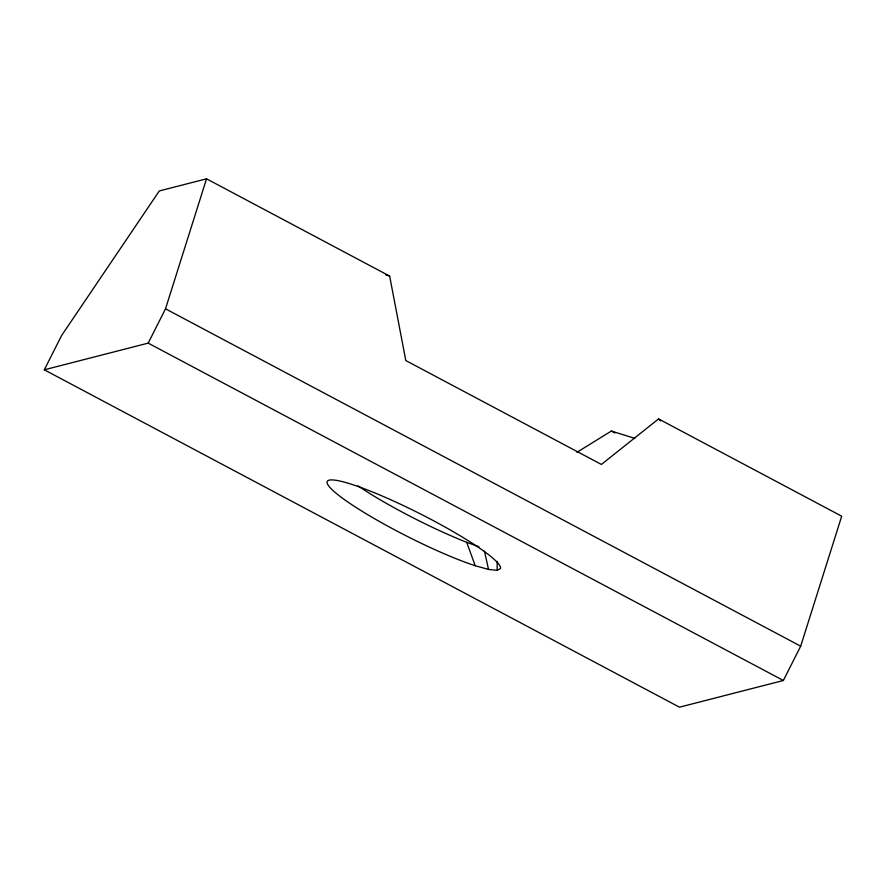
<?xml version="1.0" encoding="UTF-8"?>
<svg xmlns="http://www.w3.org/2000/svg" width="886" height="886" viewBox="0 0 886 886"><rect width="100%" height="100%" fill="white"/><g stroke="black" fill="none" stroke-linecap="round" stroke-linejoin="round"><path stroke-width="1.33" d="M497.168 570.351L500.557 568.435A96.995 12.991 26.8 0 0 393.085 500.811A96.995 12.991 26.8 0 0 338.253 494.975A96.995 12.991 26.8 0 0 475.217 565.733L488.54 569.432L497.168 570.351L497.19 561.314M44.3 369.805L148.184 343.126L165.516 308.815L206.527 178.817L389.652 276.089L405.81 360.558L601.395 464.441L658.575 418.923L841.7 516.195L800.689 646.182L783.357 680.492L679.473 707.183L44.3 369.805L61.632 335.495L159.303 190.944L206.527 178.817M576.952 452.292L611.362 431.05L634.819 438.36M385.731 274.87L389.652 276.089M357.999 485.86A96.995 12.991 26.8 0 0 466.7 542.321L478.972 546.784M611.362 431.05L615.017 432.999M165.516 308.815L800.689 646.182M148.184 343.126L783.357 680.492M658.575 418.923L660.502 420.905M466.7 542.321L475.217 565.733M484.465 551.181L488.54 569.432"/></g></svg>
